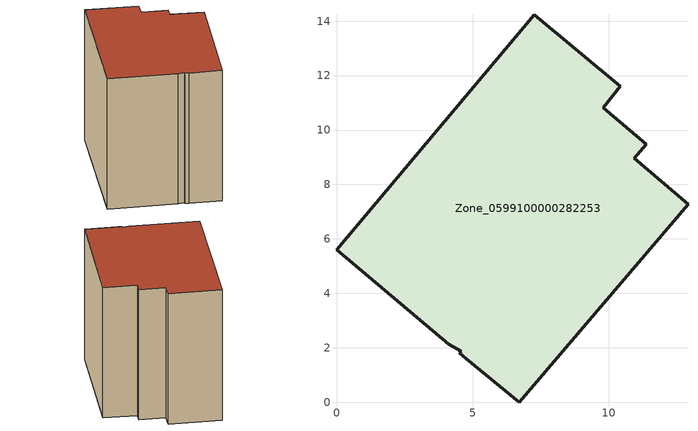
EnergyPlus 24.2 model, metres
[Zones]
Zone_0599100000282253
 floor ground (C_G): 4.51,1.82 4.58,1.88 4.12,2.14 0,5.59 7.27,14.24 10.43,11.6 9.8,10.81 11.38,9.48 10.94,8.96 12.91,7.27 6.71,0 4.76,1.6 z0
 wall outside (C_F): 4.76,1.6 6.71,0 12.91,7.27 10.94,8.96 11.38,9.48 9.8,10.81 10.43,11.6 7.27,14.24 0,5.59 4.12,2.14 4.58,1.88 4.51,1.82 4.76,1.6 z0:10.99
 roof outside (C_R): 4.58,1.88 4.51,1.82 4.76,1.6 6.71,0 12.91,7.27 10.94,8.96 11.38,9.48 9.8,10.81 10.43,11.6 7.27,14.24 0,5.59 4.12,2.14 z10.99
[BUILDING]
Pand.0599100000282253: North Axis=0; Terrain=City; Loads Convergence Tolerance Value=0.04; Temperature Convergence Tolerance Value=0.4; Solar Distribution=FullExterior; Maximum Number of Warmup Days=25; Minimum Number of Warmup Days=1
[Site:Location]
Rotterdam.The.Hague.AP_ZH_NLD Design_Conditions: Latitude=51.96; Longitude=4.45; Time Zone=1; Elevation=-4.5
[SITE:GROUNDTEMPERATURE:BUILDINGSURFACE]
18, 18, 18, 18, 18, 18, 18, 18, 18, 18, 18, 18
[MATERIAL] Thermal Absorptance=0.9; Solar Absorptance=0.7; Visible Absorptance=0.7
Name | Roughness | Thickness | Conductivity | Density | Specific Heat
G.TC.1946 | MediumSmooth | 0.15 | 1 | 540 | 1210
F.TC.1946 | Rough | 0.3 | 0.857143 | 1920 | 840
R.TC.1946 | MediumRough | 0.2 | 0.909091 | 1500 | 1000
[CONSTRUCTION]
C_G: G.TC.1946
C_F: F.TC.1946
C_R: R.TC.1946
[ZONE]
Zone_0599100000282253: Type=1; Multiplier=1; Ceiling Height=Autocalculate; Volume=Autocalculate; Floor Area=autocalculate; Part of Total Floor Area=Yes
[ZONEINFILTRATION:DESIGNFLOWRATE]
Infil_Zone_0599100000282253: Zone or ZoneList or Space or SpaceList=Zone_0599100000282253; Schedule=AlwaysOn; Design Flow Rate Calculation Method=Flow/Area; Flow Rate per Floor Area=0.003; Constant Term Coefficient=1; Temperature Term Coefficient=0; Velocity Term Coefficient=0; Velocity Squared Term Coefficient=0
[HVACTEMPLATE:ZONE:IDEALLOADSAIRSYSTEM]
Zone_0599100000282253: Maximum Heating Supply Air Temperature=50; Minimum Cooling Supply Air Temperature=13; Maximum Heating Supply Air Humidity Ratio=0.0156; Minimum Cooling Supply Air Humidity Ratio=0.0077; Heating Limit=NoLimit; Cooling Limit=NoLimit; Dehumidification Control Type=ConstantSensibleHeatRatio; Cooling Sensible Heat Ratio=0.7; Dehumidification Setpoint=60; Humidification Control Type=None; Humidification Setpoint=30; Outdoor Air Method=None; Outdoor Air Flow Rate per Person=0.00944; Outdoor Air Flow Rate per Zone Floor Area=0; Outdoor Air Flow Rate per Zone=0; Demand Controlled Ventilation Type=None; Outdoor Air Economizer Type=NoEconomizer; Heat Recovery Type=None; Sensible Heat Recovery Effectiveness=0.7; Latent Heat Recovery Effectiveness=0.65
[ZONECONTROL:THERMOSTAT]
ThermostatControl_Zone_0599100000282253: Zone or ZoneList=Zone_0599100000282253; Control Type Schedule=DualSetpointControlType; Control 1=Thermostat_Zone_0599100000282253; Temperature Difference Between Cutout And Setpoint=0
[THERMOSTATSETPOINT:DUALSETPOINT]
Thermostat_Zone_0599100000282253: Heating Setpoint Temperature Schedule=HeatingSetpoint_Zone_0599100000282253; Cooling Setpoint Temperature Schedule=CoolingSetpoint_Zone_0599100000282253
[SCHEDULE:COMPACT]
HeatingSetpoint_Zone_0599100000282253: Through: 12/31, For: AllDays, Until: 24:00, 21
CoolingSetpoint_Zone_0599100000282253: Through: 12/31, For: AllDays, Until: 24:00, 24
DualSetpointControlType: Through: 12/31, For: AllDays, Until: 24:00, 4
AlwaysOn: Through: 12/31, For: AllDays, Until: 24:00, 1
